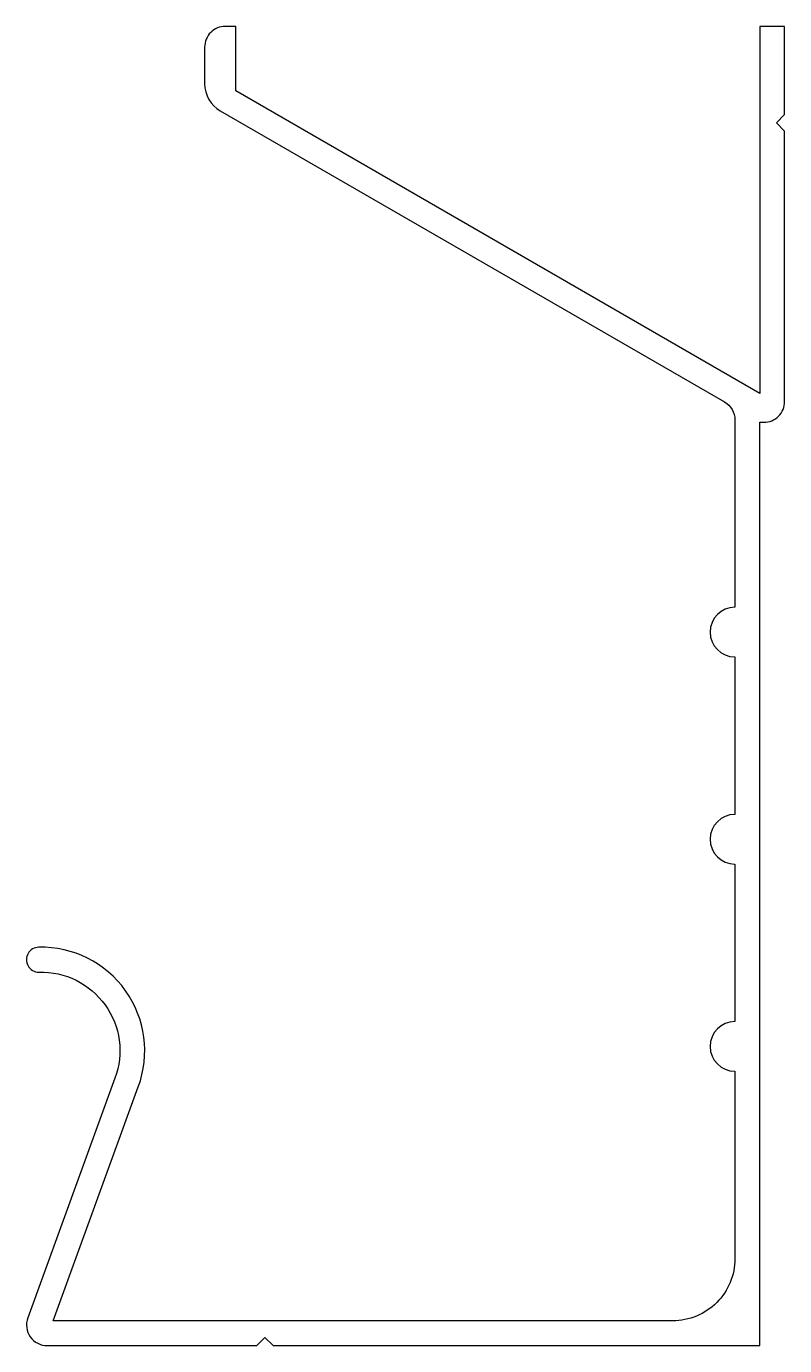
# Model space of a CAD drawing. Extents: x 138.3 to 174.9, y 170.4 to 234.1.
import ezdxf

# ---------------------------------------------------------------- set-up
doc = ezdxf.new("R2010")
doc.units = 0
doc.header["$LTSCALE"] = 15
doc.layers.get('0').update_dxf_attribs({"linetype": 'CONTINUOUS'})

msp = doc.modelspace()

# ---------------------------------------------------------------- linework, layer by layer
msp.add_lwpolyline([(138.933, 188.438, -0.53171), (142.606, 183.318), (138.396, 171.751, 0.520567), (139.335, 170.409), (149.447, 170.409), (149.847, 170.809), (150.247, 170.409), (173.733, 170.409), (173.733, 214.979), (173.933, 214.979, 0.414214), (174.933, 215.979), (174.933, 229.037), (174.533, 229.437), (174.933, 229.837), (174.933, 234.089), (173.733, 234.089), (173.733, 216.365), (148.433, 230.972), (148.433, 234.089), (147.933, 234.089, 0.414214), (146.933, 233.089), (146.933, 231.318, 0.267949), (147.683, 230.019), (172.033, 215.961, -0.267949), (172.533, 215.095), (172.533, 206.052, 1), (172.533, 203.652), (172.533, 196.052, 1), (172.533, 193.652), (172.533, 186.052, 1), (172.533, 183.652), (172.533, 174.609, -0.414214), (169.533, 171.609), (139.621, 171.609), (143.731, 182.901, 0.529484), (138.933, 189.638, 1.007463)], format="xyb", close=True)

doc.saveas('drawing.dxf')
